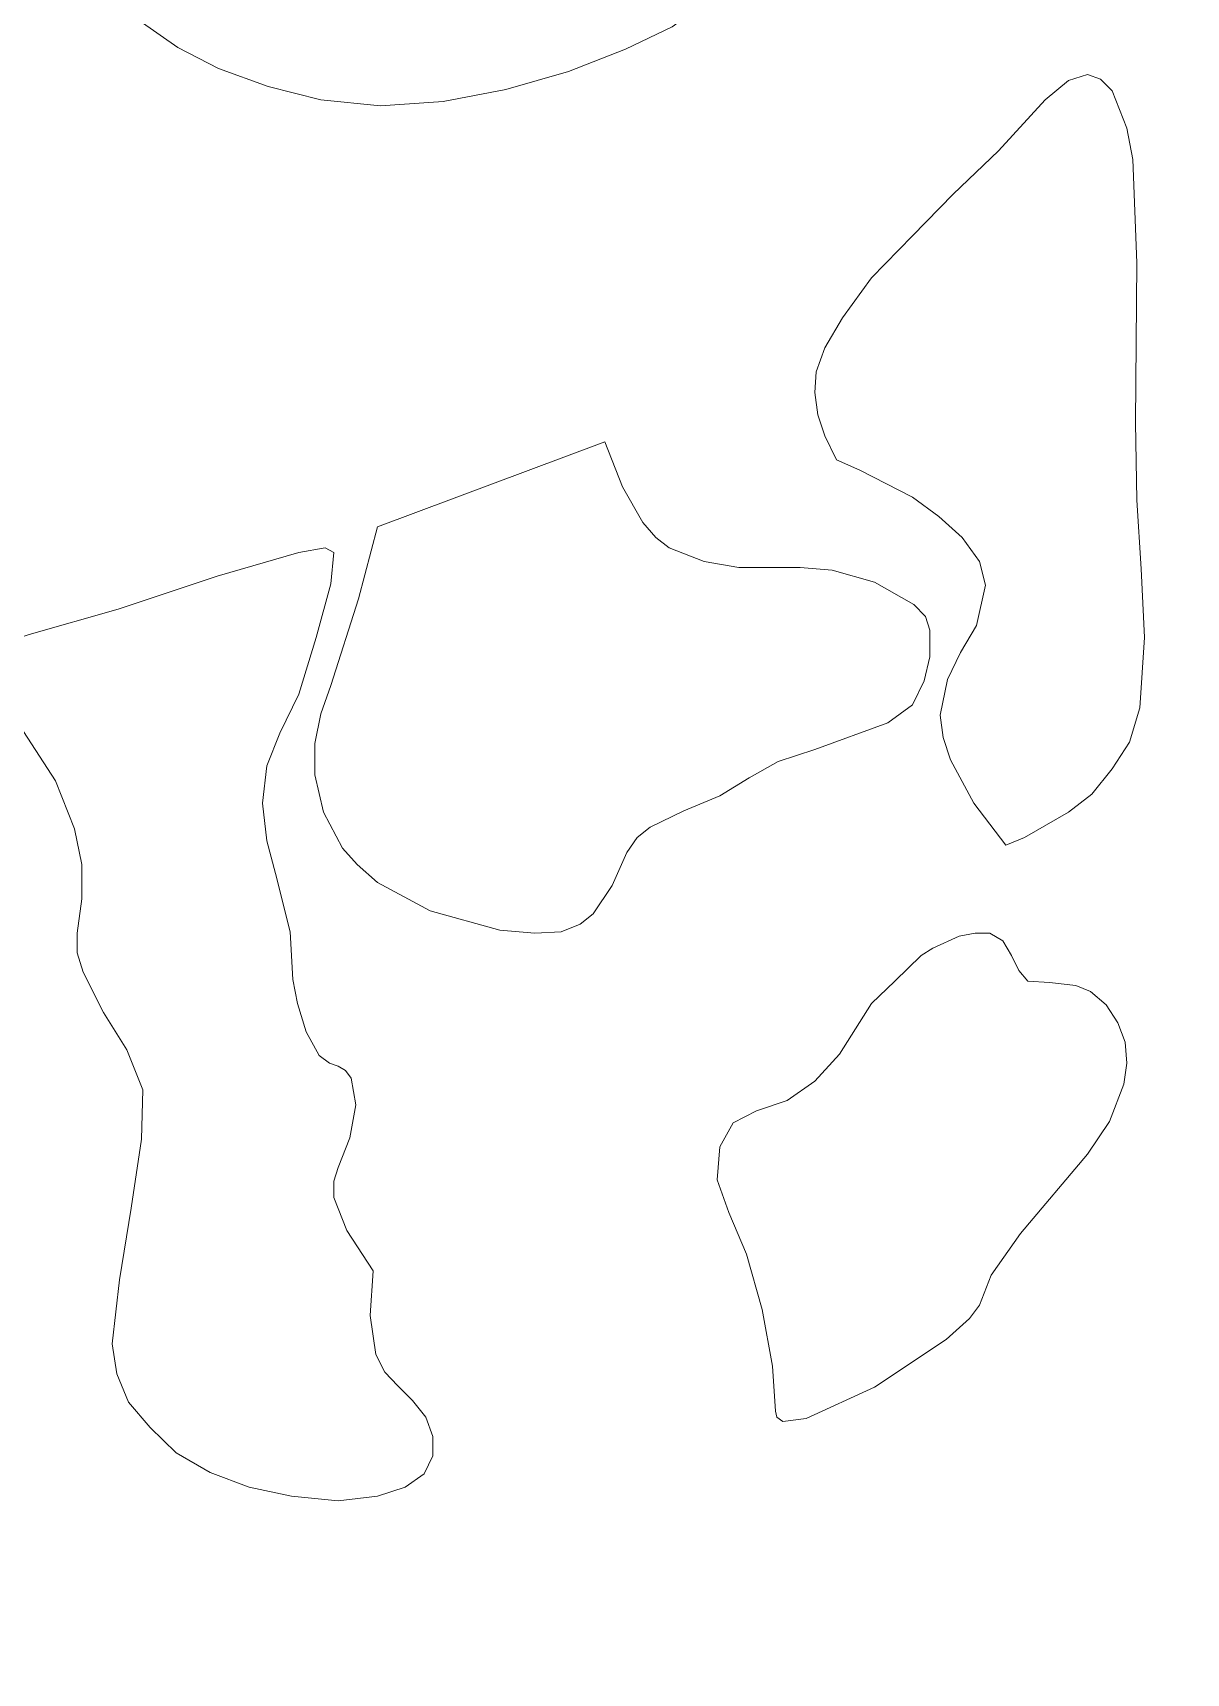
# Model space of a CAD drawing. Header units: centimetres. Extents: x 14.6 to 27.5, y -9.5 to 9.4.
# Drawn here: x 17.234 to 19.069, y -4.777 to -2.167 of the extents above; entities that cross this region are included whole.
import ezdxf

# ---------------------------------------------------------------- set-up
doc = ezdxf.new("R2010")
doc.units = ezdxf.units.CM
doc.header["$MEASUREMENT"] = 0
doc.layers.add('layer 1', color=7, linetype='Continuous')

msp = doc.modelspace()

# ---------------------------------------------------------------- linework, layer by layer
at = {"layer": 'layer 1', "color": 7, "lineweight": 9}
for points, knots in [([(20.90325, -9.49904), (20.90325, -9.49904), (14.60139, -9.50001), (14.60139, -9.50001), (14.60139, -9.50001), (14.60139, -9.50001), (14.60139, 9.40559), (14.60139, 9.40559), (14.60139, 9.40559), (14.60139, 9.40559), (20.90325, 9.40559), (20.90325, 9.40559), (20.90325, 9.40559), (20.90325, 9.40559), (20.90325, -9.49904), (20.90325, -9.49904)], [0, 0, 0, 0, 0.2, 0.2, 0.2, 0.2, 0.4, 0.4, 0.4, 0.4, 0.6, 0.6, 0.6, 0.6, 1, 1, 1, 1]), ([(17.33745, -2.09525), (17.33745, -2.09525), (17.36966, -2.12372), (17.36966, -2.12372), (17.36966, -2.12372), (17.36966, -2.12372), (17.46488, -2.19016), (17.46488, -2.19016), (17.46488, -2.19016), (17.46488, -2.19016), (17.52965, -2.22348), (17.52965, -2.22348), (17.52965, -2.22348), (17.52965, -2.22348), (17.60843, -2.25195), (17.60843, -2.25195), (17.60843, -2.25195), (17.60843, -2.25195), (17.6921, -2.27346), (17.6921, -2.27346), (17.6921, -2.27346), (17.6921, -2.27346), (17.78698, -2.28295), (17.78698, -2.28295), (17.78698, -2.28295), (17.78698, -2.28295), (17.88676, -2.27578), (17.88676, -2.27578), (17.88676, -2.27578), (17.88676, -2.27578), (17.98654, -2.2568), (17.98654, -2.2568), (17.98654, -2.2568), (17.98654, -2.2568), (18.08632, -2.22832), (18.08632, -2.22832), (18.08632, -2.22832), (18.08632, -2.22832), (18.17664, -2.19268), (18.17664, -2.19268), (18.17664, -2.19268), (18.17664, -2.19268), (18.25086, -2.15704), (18.25086, -2.15704), (18.25086, -2.15704), (18.25086, -2.15704), (18.30653, -2.11656), (18.30653, -2.11656), (18.30653, -2.11656), (18.30653, -2.11656), (18.33664, -2.08091), (18.33664, -2.08091), (18.33664, -2.08091), (18.33664, -2.08091), (18.34119, -2.06658), (18.34119, -2.06658), (18.34119, -2.06658), (18.34119, -2.06658), (18.33909, -2.05244), (18.33909, -2.05244), (18.33909, -2.05244), (18.33909, -2.05244), (18.30863, -2.01447), (18.30863, -2.01447), (18.30863, -2.01447), (18.30863, -2.01447), (18.27642, -1.98348), (18.27642, -1.98348), (18.27642, -1.98348), (18.27642, -1.98348), (18.24631, -1.95268), (18.24631, -1.95268), (18.24631, -1.95268), (18.24631, -1.95268), (18.22076, -1.89786), (18.22076, -1.89786), (18.22076, -1.89786), (18.22076, -1.89786), (18.2043, -1.87171), (18.2043, -1.87171), (18.2043, -1.87171), (18.2043, -1.87171), (18.18119, -1.8599), (18.18119, -1.8599), (18.18119, -1.8599), (18.18119, -1.8599), (18.15564, -1.85757), (18.15564, -1.85757), (18.15564, -1.85757), (18.15564, -1.85757), (18.12553, -1.86474), (18.12553, -1.86474), (18.12553, -1.86474), (18.12553, -1.86474), (18.07686, -1.88605), (18.07686, -1.88605), (18.07686, -1.88605), (18.07686, -1.88605), (18.05376, -1.89786), (18.05376, -1.89786), (18.05376, -1.89786), (18.05376, -1.89786), (18.03765, -1.89321), (18.03765, -1.89321), (18.03765, -1.89321), (18.03765, -1.89321), (18.00509, -1.87171), (18.00509, -1.87171), (18.00509, -1.87171), (18.00509, -1.87171), (17.98654, -1.84808), (17.98654, -1.84808), (17.98654, -1.84808), (17.98654, -1.84808), (17.97253, -1.81961), (17.97253, -1.81961), (17.97253, -1.81961), (17.97253, -1.81961), (17.96798, -1.77912), (17.96798, -1.77912), (17.96798, -1.77912), (17.96798, -1.77912), (17.97043, -1.72915), (17.97043, -1.72915), (17.97043, -1.72915), (17.97043, -1.72915), (17.97253, -1.67685), (17.97253, -1.67685), (17.97253, -1.67685), (17.97253, -1.67685), (17.96343, -1.64605), (17.96343, -1.64605), (17.96343, -1.64605), (17.96343, -1.64605), (17.94698, -1.62474), (17.94698, -1.62474), (17.94698, -1.62474), (17.94698, -1.62474), (17.92632, -1.6104), (17.92632, -1.6104), (17.92632, -1.6104), (17.92632, -1.6104), (17.87976, -1.59375), (17.87976, -1.59375), (17.87976, -1.59375), (17.87976, -1.59375), (17.86365, -1.58425), (17.86365, -1.58425), (17.86365, -1.58425), (17.86365, -1.58425), (17.85665, -1.56527), (17.85665, -1.56527), (17.85665, -1.56527), (17.85665, -1.56527), (17.84965, -1.54629), (17.84965, -1.54629), (17.84965, -1.54629), (17.84965, -1.54629), (17.83809, -1.5368), (17.83809, -1.5368), (17.83809, -1.5368), (17.83809, -1.5368), (17.80798, -1.53195), (17.80798, -1.53195), (17.80798, -1.53195), (17.80798, -1.53195), (17.73831, -1.54629), (17.73831, -1.54629), (17.73831, -1.54629), (17.73831, -1.54629), (17.68755, -1.56295), (17.68755, -1.56295), (17.68755, -1.56295), (17.68755, -1.56295), (17.61788, -1.59142), (17.61788, -1.59142), (17.61788, -1.59142), (17.61788, -1.59142), (17.52755, -1.63423), (17.52755, -1.63423), (17.52755, -1.63423), (17.52755, -1.63423), (17.509, -1.71965), (17.509, -1.71965), (17.509, -1.71965), (17.509, -1.71965), (17.49499, -1.79094), (17.49499, -1.79094), (17.49499, -1.79094), (17.49499, -1.79094), (17.48799, -1.85757), (17.48799, -1.85757), (17.48799, -1.85757), (17.48799, -1.85757), (17.48099, -1.87888), (17.48099, -1.87888), (17.48099, -1.87888), (17.48099, -1.87888), (17.46243, -1.89321), (17.46243, -1.89321), (17.46243, -1.89321), (17.46243, -1.89321), (17.40467, -1.9122), (17.40467, -1.9122), (17.40467, -1.9122), (17.40467, -1.9122), (17.34655, -1.92653), (17.34655, -1.92653), (17.34655, -1.92653), (17.34655, -1.92653), (17.32799, -1.93602), (17.32799, -1.93602), (17.32799, -1.93602), (17.32799, -1.93602), (17.32099, -1.95016), (17.32099, -1.95016), (17.32099, -1.95016), (17.32099, -1.95016), (17.33044, -2.0381), (17.33044, -2.0381), (17.33044, -2.0381), (17.33044, -2.0381), (17.33745, -2.09525), (17.33745, -2.09525)], [0, 0, 0, 0, 0.0175439, 0.0175439, 0.0175439, 0.0175439, 0.0350877, 0.0350877, 0.0350877, 0.0350877, 0.0526316, 0.0526316, 0.0526316, 0.0526316, 0.0701754, 0.0701754, 0.0701754, 0.0701754, 0.0877193, 0.0877193, 0.0877193, 0.0877193, 0.1052632, 0.1052632, 0.1052632, 0.1052632, 0.122807, 0.122807, 0.122807, 0.122807, 0.1403509, 0.1403509, 0.1403509, 0.1403509, 0.1578947, 0.1578947, 0.1578947, 0.1578947, 0.1754386, 0.1754386, 0.1754386, 0.1754386, 0.1929825, 0.1929825, 0.1929825, 0.1929825, 0.2105263, 0.2105263, 0.2105263, 0.2105263, 0.2280702, 0.2280702, 0.2280702, 0.2280702, 0.245614, 0.245614, 0.245614, 0.245614, 0.2631579, 0.2631579, 0.2631579, 0.2631579, 0.2807018, 0.2807018, 0.2807018, 0.2807018, 0.2982456, 0.2982456, 0.2982456, 0.2982456, 0.3157895, 0.3157895, 0.3157895, 0.3157895, 0.3333333, 0.3333333, 0.3333333, 0.3333333, 0.3508772, 0.3508772, 0.3508772, 0.3508772, 0.3684211, 0.3684211, 0.3684211, 0.3684211, 0.3859649, 0.3859649, 0.3859649, 0.3859649, 0.4035088, 0.4035088, 0.4035088, 0.4035088, 0.4210526, 0.4210526, 0.4210526, 0.4210526, 0.4385965, 0.4385965, 0.4385965, 0.4385965, 0.4561404, 0.4561404, 0.4561404, 0.4561404, 0.4736842, 0.4736842, 0.4736842, 0.4736842, 0.4912281, 0.4912281, 0.4912281, 0.4912281, 0.5087719, 0.5087719, 0.5087719, 0.5087719, 0.5263158, 0.5263158, 0.5263158, 0.5263158, 0.5438596, 0.5438596, 0.5438596, 0.5438596, 0.5614035, 0.5614035, 0.5614035, 0.5614035, 0.5789474, 0.5789474, 0.5789474, 0.5789474, 0.5964912, 0.5964912, 0.5964912, 0.5964912, 0.6140351, 0.6140351, 0.6140351, 0.6140351, 0.6315789, 0.6315789, 0.6315789, 0.6315789, 0.6491228, 0.6491228, 0.6491228, 0.6491228, 0.6666667, 0.6666667, 0.6666667, 0.6666667, 0.6842105, 0.6842105, 0.6842105, 0.6842105, 0.7017544, 0.7017544, 0.7017544, 0.7017544, 0.7192982, 0.7192982, 0.7192982, 0.7192982, 0.7368421, 0.7368421, 0.7368421, 0.7368421, 0.754386, 0.754386, 0.754386, 0.754386, 0.7719298, 0.7719298, 0.7719298, 0.7719298, 0.7894737, 0.7894737, 0.7894737, 0.7894737, 0.8070175, 0.8070175, 0.8070175, 0.8070175, 0.8245614, 0.8245614, 0.8245614, 0.8245614, 0.8421053, 0.8421053, 0.8421053, 0.8421053, 0.8596491, 0.8596491, 0.8596491, 0.8596491, 0.877193, 0.877193, 0.877193, 0.877193, 0.8947368, 0.8947368, 0.8947368, 0.8947368, 0.9122807, 0.9122807, 0.9122807, 0.9122807, 0.9298246, 0.9298246, 0.9298246, 0.9298246, 0.9473684, 0.9473684, 0.9473684, 0.9473684, 0.9649123, 0.9649123, 0.9649123, 0.9649123, 1, 1, 1, 1]), ([(18.51274, -2.84605), (18.51274, -2.84605), (18.54985, -2.86271), (18.54985, -2.86271), (18.54985, -2.86271), (18.54985, -2.86271), (18.63353, -2.90552), (18.63353, -2.90552), (18.63353, -2.90552), (18.63353, -2.90552), (18.67519, -2.93651), (18.67519, -2.93651), (18.67519, -2.93651), (18.67519, -2.93651), (18.7123, -2.96963), (18.7123, -2.96963), (18.7123, -2.96963), (18.7123, -2.96963), (18.73996, -3.00779), (18.73996, -3.00779), (18.73996, -3.00779), (18.73996, -3.00779), (18.74941, -3.04576), (18.74941, -3.04576), (18.74941, -3.04576), (18.74941, -3.04576), (18.73541, -3.10987), (18.73541, -3.10987), (18.73541, -3.10987), (18.73541, -3.10987), (18.70985, -3.15268), (18.70985, -3.15268), (18.70985, -3.15268), (18.70985, -3.15268), (18.68919, -3.19549), (18.68919, -3.19549), (18.68919, -3.19549), (18.68919, -3.19549), (18.67729, -3.25244), (18.67729, -3.25244), (18.67729, -3.25244), (18.67729, -3.25244), (18.68219, -3.28808), (18.68219, -3.28808), (18.68219, -3.28808), (18.68219, -3.28808), (18.69375, -3.32372), (18.69375, -3.32372), (18.69375, -3.32372), (18.69375, -3.32372), (18.73086, -3.39268), (18.73086, -3.39268), (18.73086, -3.39268), (18.73086, -3.39268), (18.78162, -3.45932), (18.78162, -3.45932), (18.78162, -3.45932), (18.78162, -3.45932), (18.81173, -3.44731), (18.81173, -3.44731), (18.81173, -3.44731), (18.81173, -3.44731), (18.8814, -3.40702), (18.8814, -3.40702), (18.8814, -3.40702), (18.8814, -3.40702), (18.91851, -3.37835), (18.91851, -3.37835), (18.91851, -3.37835), (18.91851, -3.37835), (18.95107, -3.33806), (18.95107, -3.33806), (18.95107, -3.33806), (18.95107, -3.33806), (18.97873, -3.29525), (18.97873, -3.29525), (18.97873, -3.29525), (18.97873, -3.29525), (18.99518, -3.24062), (18.99518, -3.24062), (18.99518, -3.24062), (18.99518, -3.24062), (19.00219, -3.12886), (19.00219, -3.12886), (19.00219, -3.12886), (19.00219, -3.12886), (18.99728, -3.01961), (18.99728, -3.01961), (18.99728, -3.01961), (18.99728, -3.01961), (18.99028, -2.91036), (18.99028, -2.91036), (18.99028, -2.91036), (18.99028, -2.91036), (18.98818, -2.78677), (18.98818, -2.78677), (18.98818, -2.78677), (18.98818, -2.78677), (18.99028, -2.53244), (18.99028, -2.53244), (18.99028, -2.53244), (18.99028, -2.53244), (18.98363, -2.36837), (18.98363, -2.36837), (18.98363, -2.36837), (18.98363, -2.36837), (18.97418, -2.31859), (18.97418, -2.31859), (18.97418, -2.31859), (18.97418, -2.31859), (18.95107, -2.25912), (18.95107, -2.25912), (18.95107, -2.25912), (18.95107, -2.25912), (18.93252, -2.24014), (18.93252, -2.24014), (18.93252, -2.24014), (18.93252, -2.24014), (18.91151, -2.23297), (18.91151, -2.23297), (18.91151, -2.23297), (18.91151, -2.23297), (18.8814, -2.24246), (18.8814, -2.24246), (18.8814, -2.24246), (18.8814, -2.24246), (18.84429, -2.27346), (18.84429, -2.27346), (18.84429, -2.27346), (18.84429, -2.27346), (18.77007, -2.35423), (18.77007, -2.35423), (18.77007, -2.35423), (18.77007, -2.35423), (18.6983, -2.42319), (18.6983, -2.42319), (18.6983, -2.42319), (18.6983, -2.42319), (18.63353, -2.48963), (18.63353, -2.48963), (18.63353, -2.48963), (18.63353, -2.48963), (18.56841, -2.55627), (18.56841, -2.55627), (18.56841, -2.55627), (18.56841, -2.55627), (18.52219, -2.62038), (18.52219, -2.62038), (18.52219, -2.62038), (18.52219, -2.62038), (18.49419, -2.66784), (18.49419, -2.66784), (18.49419, -2.66784), (18.49419, -2.66784), (18.48018, -2.706), (18.48018, -2.706), (18.48018, -2.706), (18.48018, -2.706), (18.47808, -2.73912), (18.47808, -2.73912), (18.47808, -2.73912), (18.47808, -2.73912), (18.48263, -2.77476), (18.48263, -2.77476), (18.48263, -2.77476), (18.48263, -2.77476), (18.49419, -2.80808), (18.49419, -2.80808), (18.49419, -2.80808), (18.49419, -2.80808), (18.51274, -2.84605), (18.51274, -2.84605)], [0, 0, 0, 0, 0.0227273, 0.0227273, 0.0227273, 0.0227273, 0.0454545, 0.0454545, 0.0454545, 0.0454545, 0.0681818, 0.0681818, 0.0681818, 0.0681818, 0.0909091, 0.0909091, 0.0909091, 0.0909091, 0.1136364, 0.1136364, 0.1136364, 0.1136364, 0.1363636, 0.1363636, 0.1363636, 0.1363636, 0.1590909, 0.1590909, 0.1590909, 0.1590909, 0.1818182, 0.1818182, 0.1818182, 0.1818182, 0.2045455, 0.2045455, 0.2045455, 0.2045455, 0.2272727, 0.2272727, 0.2272727, 0.2272727, 0.25, 0.25, 0.25, 0.25, 0.2727273, 0.2727273, 0.2727273, 0.2727273, 0.2954545, 0.2954545, 0.2954545, 0.2954545, 0.3181818, 0.3181818, 0.3181818, 0.3181818, 0.3409091, 0.3409091, 0.3409091, 0.3409091, 0.3636364, 0.3636364, 0.3636364, 0.3636364, 0.3863636, 0.3863636, 0.3863636, 0.3863636, 0.4090909, 0.4090909, 0.4090909, 0.4090909, 0.4318182, 0.4318182, 0.4318182, 0.4318182, 0.4545455, 0.4545455, 0.4545455, 0.4545455, 0.4772727, 0.4772727, 0.4772727, 0.4772727, 0.5, 0.5, 0.5, 0.5, 0.5227273, 0.5227273, 0.5227273, 0.5227273, 0.5454545, 0.5454545, 0.5454545, 0.5454545, 0.5681818, 0.5681818, 0.5681818, 0.5681818, 0.5909091, 0.5909091, 0.5909091, 0.5909091, 0.6136364, 0.6136364, 0.6136364, 0.6136364, 0.6363636, 0.6363636, 0.6363636, 0.6363636, 0.6590909, 0.6590909, 0.6590909, 0.6590909, 0.6818182, 0.6818182, 0.6818182, 0.6818182, 0.7045455, 0.7045455, 0.7045455, 0.7045455, 0.7272727, 0.7272727, 0.7272727, 0.7272727, 0.75, 0.75, 0.75, 0.75, 0.7727273, 0.7727273, 0.7727273, 0.7727273, 0.7954545, 0.7954545, 0.7954545, 0.7954545, 0.8181818, 0.8181818, 0.8181818, 0.8181818, 0.8409091, 0.8409091, 0.8409091, 0.8409091, 0.8636364, 0.8636364, 0.8636364, 0.8636364, 0.8863636, 0.8863636, 0.8863636, 0.8863636, 0.9090909, 0.9090909, 0.9090909, 0.9090909, 0.9318182, 0.9318182, 0.9318182, 0.9318182, 0.9545455, 0.9545455, 0.9545455, 0.9545455, 1, 1, 1, 1]), ([(17.78243, -2.95297), (17.78243, -2.95297), (18.14408, -2.81757), (18.14408, -2.81757), (18.14408, -2.81757), (18.14408, -2.81757), (18.17209, -2.88886), (18.17209, -2.88886), (18.17209, -2.88886), (18.17209, -2.88886), (18.2043, -2.946), (18.2043, -2.946), (18.2043, -2.946), (18.2043, -2.946), (18.22531, -2.96963), (18.22531, -2.96963), (18.22531, -2.96963), (18.22531, -2.96963), (18.24631, -2.98629), (18.24631, -2.98629), (18.24631, -2.98629), (18.24631, -2.98629), (18.30198, -3.00779), (18.30198, -3.00779), (18.30198, -3.00779), (18.30198, -3.00779), (18.3573, -3.01728), (18.3573, -3.01728), (18.3573, -3.01728), (18.3573, -3.01728), (18.45497, -3.01728), (18.45497, -3.01728), (18.45497, -3.01728), (18.45497, -3.01728), (18.50574, -3.02193), (18.50574, -3.02193), (18.50574, -3.02193), (18.50574, -3.02193), (18.57296, -3.04091), (18.57296, -3.04091), (18.57296, -3.04091), (18.57296, -3.04091), (18.63563, -3.07656), (18.63563, -3.07656), (18.63563, -3.07656), (18.63563, -3.07656), (18.65418, -3.09554), (18.65418, -3.09554), (18.65418, -3.09554), (18.65418, -3.09554), (18.66119, -3.11704), (18.66119, -3.11704), (18.66119, -3.11704), (18.66119, -3.11704), (18.66119, -3.15985), (18.66119, -3.15985), (18.66119, -3.15985), (18.66119, -3.15985), (18.65208, -3.19782), (18.65208, -3.19782), (18.65208, -3.19782), (18.65208, -3.19782), (18.63353, -3.23578), (18.63353, -3.23578), (18.63353, -3.23578), (18.63353, -3.23578), (18.59397, -3.26445), (18.59397, -3.26445), (18.59397, -3.26445), (18.59397, -3.26445), (18.47808, -3.30707), (18.47808, -3.30707), (18.47808, -3.30707), (18.47808, -3.30707), (18.41996, -3.32605), (18.41996, -3.32605), (18.41996, -3.32605), (18.41996, -3.32605), (18.37375, -3.3522), (18.37375, -3.3522), (18.37375, -3.3522), (18.37375, -3.3522), (18.32719, -3.38087), (18.32719, -3.38087), (18.32719, -3.38087), (18.32719, -3.38087), (18.26942, -3.4045), (18.26942, -3.4045), (18.26942, -3.4045), (18.26942, -3.4045), (18.2162, -3.43065), (18.2162, -3.43065), (18.2162, -3.43065), (18.2162, -3.43065), (18.1952, -3.44731), (18.1952, -3.44731), (18.1952, -3.44731), (18.1952, -3.44731), (18.17909, -3.47113), (18.17909, -3.47113), (18.17909, -3.47113), (18.17909, -3.47113), (18.15564, -3.52343), (18.15564, -3.52343), (18.15564, -3.52343), (18.15564, -3.52343), (18.12553, -3.56857), (18.12553, -3.56857), (18.12553, -3.56857), (18.12553, -3.56857), (18.10487, -3.58523), (18.10487, -3.58523), (18.10487, -3.58523), (18.10487, -3.58523), (18.07476, -3.59704), (18.07476, -3.59704), (18.07476, -3.59704), (18.07476, -3.59704), (18.03275, -3.59937), (18.03275, -3.59937), (18.03275, -3.59937), (18.03275, -3.59937), (17.97708, -3.59472), (17.97708, -3.59472), (17.97708, -3.59472), (17.97708, -3.59472), (17.8661, -3.56372), (17.8661, -3.56372), (17.8661, -3.56372), (17.8661, -3.56372), (17.78243, -3.51859), (17.78243, -3.51859), (17.78243, -3.51859), (17.78243, -3.51859), (17.74987, -3.49012), (17.74987, -3.49012), (17.74987, -3.49012), (17.74987, -3.49012), (17.72676, -3.46397), (17.72676, -3.46397), (17.72676, -3.46397), (17.72676, -3.46397), (17.69665, -3.40702), (17.69665, -3.40702), (17.69665, -3.40702), (17.69665, -3.40702), (17.68265, -3.34755), (17.68265, -3.34755), (17.68265, -3.34755), (17.68265, -3.34755), (17.68265, -3.29757), (17.68265, -3.29757), (17.68265, -3.29757), (17.68265, -3.29757), (17.6921, -3.25012), (17.6921, -3.25012), (17.6921, -3.25012), (17.6921, -3.25012), (17.70821, -3.20498), (17.70821, -3.20498), (17.70821, -3.20498), (17.70821, -3.20498), (17.75232, -3.06707), (17.75232, -3.06707), (17.75232, -3.06707), (17.75232, -3.06707), (17.78243, -2.95297), (17.78243, -2.95297)], [0, 0, 0, 0, 0.0232558, 0.0232558, 0.0232558, 0.0232558, 0.0465116, 0.0465116, 0.0465116, 0.0465116, 0.0697674, 0.0697674, 0.0697674, 0.0697674, 0.0930233, 0.0930233, 0.0930233, 0.0930233, 0.1162791, 0.1162791, 0.1162791, 0.1162791, 0.1395349, 0.1395349, 0.1395349, 0.1395349, 0.1627907, 0.1627907, 0.1627907, 0.1627907, 0.1860465, 0.1860465, 0.1860465, 0.1860465, 0.2093023, 0.2093023, 0.2093023, 0.2093023, 0.2325581, 0.2325581, 0.2325581, 0.2325581, 0.255814, 0.255814, 0.255814, 0.255814, 0.2790698, 0.2790698, 0.2790698, 0.2790698, 0.3023256, 0.3023256, 0.3023256, 0.3023256, 0.3255814, 0.3255814, 0.3255814, 0.3255814, 0.3488372, 0.3488372, 0.3488372, 0.3488372, 0.372093, 0.372093, 0.372093, 0.372093, 0.3953488, 0.3953488, 0.3953488, 0.3953488, 0.4186047, 0.4186047, 0.4186047, 0.4186047, 0.4418605, 0.4418605, 0.4418605, 0.4418605, 0.4651163, 0.4651163, 0.4651163, 0.4651163, 0.4883721, 0.4883721, 0.4883721, 0.4883721, 0.5116279, 0.5116279, 0.5116279, 0.5116279, 0.5348837, 0.5348837, 0.5348837, 0.5348837, 0.5581395, 0.5581395, 0.5581395, 0.5581395, 0.5813953, 0.5813953, 0.5813953, 0.5813953, 0.6046512, 0.6046512, 0.6046512, 0.6046512, 0.627907, 0.627907, 0.627907, 0.627907, 0.6511628, 0.6511628, 0.6511628, 0.6511628, 0.6744186, 0.6744186, 0.6744186, 0.6744186, 0.6976744, 0.6976744, 0.6976744, 0.6976744, 0.7209302, 0.7209302, 0.7209302, 0.7209302, 0.744186, 0.744186, 0.744186, 0.744186, 0.7674419, 0.7674419, 0.7674419, 0.7674419, 0.7906977, 0.7906977, 0.7906977, 0.7906977, 0.8139535, 0.8139535, 0.8139535, 0.8139535, 0.8372093, 0.8372093, 0.8372093, 0.8372093, 0.8604651, 0.8604651, 0.8604651, 0.8604651, 0.8837209, 0.8837209, 0.8837209, 0.8837209, 0.9069767, 0.9069767, 0.9069767, 0.9069767, 0.9302326, 0.9302326, 0.9302326, 0.9302326, 0.9534884, 0.9534884, 0.9534884, 0.9534884, 1, 1, 1, 1]), ([(17.71276, -2.99346), (17.71276, -2.99346), (17.70821, -3.04343), (17.70821, -3.04343), (17.70821, -3.04343), (17.70821, -3.04343), (17.6851, -3.12886), (17.6851, -3.12886), (17.6851, -3.12886), (17.6851, -3.12886), (17.65709, -3.21912), (17.65709, -3.21912), (17.65709, -3.21912), (17.65709, -3.21912), (17.62698, -3.28092), (17.62698, -3.28092), (17.62698, -3.28092), (17.62698, -3.28092), (17.60633, -3.33322), (17.60633, -3.33322), (17.60633, -3.33322), (17.60633, -3.33322), (17.59932, -3.39268), (17.59932, -3.39268), (17.59932, -3.39268), (17.59932, -3.39268), (17.60633, -3.45215), (17.60633, -3.45215), (17.60633, -3.45215), (17.60633, -3.45215), (17.62033, -3.50445), (17.62033, -3.50445), (17.62033, -3.50445), (17.62033, -3.50445), (17.64344, -3.59704), (17.64344, -3.59704), (17.64344, -3.59704), (17.64344, -3.59704), (17.64799, -3.67317), (17.64799, -3.67317), (17.64799, -3.67317), (17.64799, -3.67317), (17.65499, -3.71113), (17.65499, -3.71113), (17.65499, -3.71113), (17.65499, -3.71113), (17.66899, -3.75627), (17.66899, -3.75627), (17.66899, -3.75627), (17.66899, -3.75627), (17.68965, -3.79423), (17.68965, -3.79423), (17.68965, -3.79423), (17.68965, -3.79423), (17.7061, -3.80624), (17.7061, -3.80624), (17.7061, -3.80624), (17.7061, -3.80624), (17.71976, -3.81089), (17.71976, -3.81089), (17.71976, -3.81089), (17.71976, -3.81089), (17.73131, -3.81806), (17.73131, -3.81806), (17.73131, -3.81806), (17.73131, -3.81806), (17.74076, -3.82988), (17.74076, -3.82988), (17.74076, -3.82988), (17.74076, -3.82988), (17.74777, -3.87268), (17.74777, -3.87268), (17.74777, -3.87268), (17.74777, -3.87268), (17.73831, -3.92498), (17.73831, -3.92498), (17.73831, -3.92498), (17.73831, -3.92498), (17.71976, -3.97244), (17.71976, -3.97244), (17.71976, -3.97244), (17.71976, -3.97244), (17.71276, -3.99394), (17.71276, -3.99394), (17.71276, -3.99394), (17.71276, -3.99394), (17.71276, -4.02009), (17.71276, -4.02009), (17.71276, -4.02009), (17.71276, -4.02009), (17.73376, -4.07239), (17.73376, -4.07239), (17.73376, -4.07239), (17.73376, -4.07239), (17.77542, -4.13651), (17.77542, -4.13651), (17.77542, -4.13651), (17.77542, -4.13651), (17.77087, -4.20779), (17.77087, -4.20779), (17.77087, -4.20779), (17.77087, -4.20779), (17.77998, -4.26959), (17.77998, -4.26959), (17.77998, -4.26959), (17.77998, -4.26959), (17.79398, -4.29806), (17.79398, -4.29806), (17.79398, -4.29806), (17.79398, -4.29806), (17.81499, -4.31956), (17.81499, -4.31956), (17.81499, -4.31956), (17.81499, -4.31956), (17.83809, -4.34319), (17.83809, -4.34319), (17.83809, -4.34319), (17.83809, -4.34319), (17.8591, -4.36934), (17.8591, -4.36934), (17.8591, -4.36934), (17.8591, -4.36934), (17.87065, -4.40034), (17.87065, -4.40034), (17.87065, -4.40034), (17.87065, -4.40034), (17.87065, -4.43114), (17.87065, -4.43114), (17.87065, -4.43114), (17.87065, -4.43114), (17.85665, -4.45961), (17.85665, -4.45961), (17.85665, -4.45961), (17.85665, -4.45961), (17.82654, -4.48111), (17.82654, -4.48111), (17.82654, -4.48111), (17.82654, -4.48111), (17.78243, -4.49525), (17.78243, -4.49525), (17.78243, -4.49525), (17.78243, -4.49525), (17.71976, -4.50242), (17.71976, -4.50242), (17.71976, -4.50242), (17.71976, -4.50242), (17.64554, -4.49525), (17.64554, -4.49525), (17.64554, -4.49525), (17.64554, -4.49525), (17.57832, -4.48111), (17.57832, -4.48111), (17.57832, -4.48111), (17.57832, -4.48111), (17.516, -4.45729), (17.516, -4.45729), (17.516, -4.45729), (17.516, -4.45729), (17.46243, -4.42649), (17.46243, -4.42649), (17.46243, -4.42649), (17.46243, -4.42649), (17.42077, -4.386), (17.42077, -4.386), (17.42077, -4.386), (17.42077, -4.386), (17.38611, -4.34571), (17.38611, -4.34571), (17.38611, -4.34571), (17.38611, -4.34571), (17.36755, -4.30038), (17.36755, -4.30038), (17.36755, -4.30038), (17.36755, -4.30038), (17.36055, -4.25293), (17.36055, -4.25293), (17.36055, -4.25293), (17.36055, -4.25293), (17.37211, -4.15084), (17.37211, -4.15084), (17.37211, -4.15084), (17.37211, -4.15084), (17.39066, -4.03675), (17.39066, -4.03675), (17.39066, -4.03675), (17.39066, -4.03675), (17.40677, -3.92731), (17.40677, -3.92731), (17.40677, -3.92731), (17.40677, -3.92731), (17.40922, -3.84886), (17.40922, -3.84886), (17.40922, -3.84886), (17.40922, -3.84886), (17.38366, -3.78474), (17.38366, -3.78474), (17.38366, -3.78474), (17.38366, -3.78474), (17.34655, -3.72547), (17.34655, -3.72547), (17.34655, -3.72547), (17.34655, -3.72547), (17.31399, -3.66116), (17.31399, -3.66116), (17.31399, -3.66116), (17.31399, -3.66116), (17.30489, -3.63036), (17.30489, -3.63036), (17.30489, -3.63036), (17.30489, -3.63036), (17.30489, -3.59937), (17.30489, -3.59937), (17.30489, -3.59937), (17.30489, -3.59937), (17.31189, -3.54474), (17.31189, -3.54474), (17.31189, -3.54474), (17.31189, -3.54474), (17.31189, -3.49012), (17.31189, -3.49012), (17.31189, -3.49012), (17.31189, -3.49012), (17.30033, -3.43317), (17.30033, -3.43317), (17.30033, -3.43317), (17.30033, -3.43317), (17.27023, -3.35704), (17.27023, -3.35704), (17.27023, -3.35704), (17.27023, -3.35704), (17.21911, -3.27859), (17.21911, -3.27859), (17.21911, -3.27859), (17.21911, -3.27859), (17.17255, -3.21215), (17.17255, -3.21215), (17.17255, -3.21215), (17.17255, -3.21215), (17.16099, -3.18348), (17.16099, -3.18348), (17.16099, -3.18348), (17.16099, -3.18348), (17.16344, -3.15733), (17.16344, -3.15733), (17.16344, -3.15733), (17.16344, -3.15733), (17.1841, -3.13835), (17.1841, -3.13835), (17.1841, -3.13835), (17.1841, -3.13835), (17.22821, -3.12421), (17.22821, -3.12421), (17.22821, -3.12421), (17.22821, -3.12421), (17.36966, -3.08372), (17.36966, -3.08372), (17.36966, -3.08372), (17.36966, -3.08372), (17.52755, -3.03142), (17.52755, -3.03142), (17.52755, -3.03142), (17.52755, -3.03142), (17.65709, -2.99346), (17.65709, -2.99346), (17.65709, -2.99346), (17.65709, -2.99346), (17.6991, -2.98629), (17.6991, -2.98629), (17.6991, -2.98629), (17.6991, -2.98629), (17.71276, -2.99346), (17.71276, -2.99346)], [0, 0, 0, 0, 0.0144928, 0.0144928, 0.0144928, 0.0144928, 0.0289855, 0.0289855, 0.0289855, 0.0289855, 0.0434783, 0.0434783, 0.0434783, 0.0434783, 0.057971, 0.057971, 0.057971, 0.057971, 0.0724638, 0.0724638, 0.0724638, 0.0724638, 0.0869565, 0.0869565, 0.0869565, 0.0869565, 0.1014493, 0.1014493, 0.1014493, 0.1014493, 0.115942, 0.115942, 0.115942, 0.115942, 0.1304348, 0.1304348, 0.1304348, 0.1304348, 0.1449275, 0.1449275, 0.1449275, 0.1449275, 0.1594203, 0.1594203, 0.1594203, 0.1594203, 0.173913, 0.173913, 0.173913, 0.173913, 0.1884058, 0.1884058, 0.1884058, 0.1884058, 0.2028986, 0.2028986, 0.2028986, 0.2028986, 0.2173913, 0.2173913, 0.2173913, 0.2173913, 0.2318841, 0.2318841, 0.2318841, 0.2318841, 0.2463768, 0.2463768, 0.2463768, 0.2463768, 0.2608696, 0.2608696, 0.2608696, 0.2608696, 0.2753623, 0.2753623, 0.2753623, 0.2753623, 0.2898551, 0.2898551, 0.2898551, 0.2898551, 0.3043478, 0.3043478, 0.3043478, 0.3043478, 0.3188406, 0.3188406, 0.3188406, 0.3188406, 0.3333333, 0.3333333, 0.3333333, 0.3333333, 0.3478261, 0.3478261, 0.3478261, 0.3478261, 0.3623188, 0.3623188, 0.3623188, 0.3623188, 0.3768116, 0.3768116, 0.3768116, 0.3768116, 0.3913043, 0.3913043, 0.3913043, 0.3913043, 0.4057971, 0.4057971, 0.4057971, 0.4057971, 0.4202899, 0.4202899, 0.4202899, 0.4202899, 0.4347826, 0.4347826, 0.4347826, 0.4347826, 0.4492754, 0.4492754, 0.4492754, 0.4492754, 0.4637681, 0.4637681, 0.4637681, 0.4637681, 0.4782609, 0.4782609, 0.4782609, 0.4782609, 0.4927536, 0.4927536, 0.4927536, 0.4927536, 0.5072464, 0.5072464, 0.5072464, 0.5072464, 0.5217391, 0.5217391, 0.5217391, 0.5217391, 0.5362319, 0.5362319, 0.5362319, 0.5362319, 0.5507246, 0.5507246, 0.5507246, 0.5507246, 0.5652174, 0.5652174, 0.5652174, 0.5652174, 0.5797101, 0.5797101, 0.5797101, 0.5797101, 0.5942029, 0.5942029, 0.5942029, 0.5942029, 0.6086957, 0.6086957, 0.6086957, 0.6086957, 0.6231884, 0.6231884, 0.6231884, 0.6231884, 0.6376812, 0.6376812, 0.6376812, 0.6376812, 0.6521739, 0.6521739, 0.6521739, 0.6521739, 0.6666667, 0.6666667, 0.6666667, 0.6666667, 0.6811594, 0.6811594, 0.6811594, 0.6811594, 0.6956522, 0.6956522, 0.6956522, 0.6956522, 0.7101449, 0.7101449, 0.7101449, 0.7101449, 0.7246377, 0.7246377, 0.7246377, 0.7246377, 0.7391304, 0.7391304, 0.7391304, 0.7391304, 0.7536232, 0.7536232, 0.7536232, 0.7536232, 0.7681159, 0.7681159, 0.7681159, 0.7681159, 0.7826087, 0.7826087, 0.7826087, 0.7826087, 0.7971014, 0.7971014, 0.7971014, 0.7971014, 0.8115942, 0.8115942, 0.8115942, 0.8115942, 0.826087, 0.826087, 0.826087, 0.826087, 0.8405797, 0.8405797, 0.8405797, 0.8405797, 0.8550725, 0.8550725, 0.8550725, 0.8550725, 0.8695652, 0.8695652, 0.8695652, 0.8695652, 0.884058, 0.884058, 0.884058, 0.884058, 0.8985507, 0.8985507, 0.8985507, 0.8985507, 0.9130435, 0.9130435, 0.9130435, 0.9130435, 0.9275362, 0.9275362, 0.9275362, 0.9275362, 0.942029, 0.942029, 0.942029, 0.942029, 0.9565217, 0.9565217, 0.9565217, 0.9565217, 0.9710145, 0.9710145, 0.9710145, 0.9710145, 1, 1, 1, 1]), ([(18.41541, -4.35985), (18.41541, -4.35985), (18.41786, -4.36934), (18.41786, -4.36934), (18.41786, -4.36934), (18.41786, -4.36934), (18.42697, -4.37651), (18.42697, -4.37651), (18.42697, -4.37651), (18.42697, -4.37651), (18.46408, -4.37167), (18.46408, -4.37167), (18.46408, -4.37167), (18.46408, -4.37167), (18.57296, -4.32189), (18.57296, -4.32189), (18.57296, -4.32189), (18.57296, -4.32189), (18.68674, -4.24576), (18.68674, -4.24576), (18.68674, -4.24576), (18.68674, -4.24576), (18.72385, -4.21264), (18.72385, -4.21264), (18.72385, -4.21264), (18.72385, -4.21264), (18.73996, -4.19113), (18.73996, -4.19113), (18.73996, -4.19113), (18.73996, -4.19113), (18.75851, -4.14368), (18.75851, -4.14368), (18.75851, -4.14368), (18.75851, -4.14368), (18.80508, -4.07704), (18.80508, -4.07704), (18.80508, -4.07704), (18.80508, -4.07704), (18.91151, -3.95113), (18.91151, -3.95113), (18.91151, -3.95113), (18.91151, -3.95113), (18.94652, -3.89883), (18.94652, -3.89883), (18.94652, -3.89883), (18.94652, -3.89883), (18.96963, -3.83937), (18.96963, -3.83937), (18.96963, -3.83937), (18.96963, -3.83937), (18.97418, -3.80624), (18.97418, -3.80624), (18.97418, -3.80624), (18.97418, -3.80624), (18.97173, -3.77293), (18.97173, -3.77293), (18.97173, -3.77293), (18.97173, -3.77293), (18.96017, -3.74193), (18.96017, -3.74193), (18.96017, -3.74193), (18.96017, -3.74193), (18.94162, -3.71346), (18.94162, -3.71346), (18.94162, -3.71346), (18.94162, -3.71346), (18.91641, -3.69215), (18.91641, -3.69215), (18.91641, -3.69215), (18.91641, -3.69215), (18.89295, -3.68266), (18.89295, -3.68266), (18.89295, -3.68266), (18.89295, -3.68266), (18.85129, -3.67782), (18.85129, -3.67782), (18.85129, -3.67782), (18.85129, -3.67782), (18.81663, -3.67549), (18.81663, -3.67549), (18.81663, -3.67549), (18.81663, -3.67549), (18.80263, -3.65883), (18.80263, -3.65883), (18.80263, -3.65883), (18.80263, -3.65883), (18.79107, -3.63501), (18.79107, -3.63501), (18.79107, -3.63501), (18.79107, -3.63501), (18.77707, -3.61138), (18.77707, -3.61138), (18.77707, -3.61138), (18.77707, -3.61138), (18.75641, -3.59937), (18.75641, -3.59937), (18.75641, -3.59937), (18.75641, -3.59937), (18.73296, -3.59937), (18.73296, -3.59937), (18.73296, -3.59937), (18.73296, -3.59937), (18.7074, -3.60421), (18.7074, -3.60421), (18.7074, -3.60421), (18.7074, -3.60421), (18.66574, -3.62319), (18.66574, -3.62319), (18.66574, -3.62319), (18.66574, -3.62319), (18.64718, -3.63501), (18.64718, -3.63501), (18.64718, -3.63501), (18.64718, -3.63501), (18.60552, -3.67549), (18.60552, -3.67549), (18.60552, -3.67549), (18.60552, -3.67549), (18.56841, -3.71113), (18.56841, -3.71113), (18.56841, -3.71113), (18.56841, -3.71113), (18.54285, -3.75142), (18.54285, -3.75142), (18.54285, -3.75142), (18.54285, -3.75142), (18.51729, -3.79191), (18.51729, -3.79191), (18.51729, -3.79191), (18.51729, -3.79191), (18.47808, -3.83472), (18.47808, -3.83472), (18.47808, -3.83472), (18.47808, -3.83472), (18.43397, -3.86552), (18.43397, -3.86552), (18.43397, -3.86552), (18.43397, -3.86552), (18.3853, -3.88218), (18.3853, -3.88218), (18.3853, -3.88218), (18.3853, -3.88218), (18.34819, -3.90116), (18.34819, -3.90116), (18.34819, -3.90116), (18.34819, -3.90116), (18.32719, -3.93932), (18.32719, -3.93932), (18.32719, -3.93932), (18.32719, -3.93932), (18.32264, -3.99162), (18.32264, -3.99162), (18.32264, -3.99162), (18.32264, -3.99162), (18.34119, -4.04373), (18.34119, -4.04373), (18.34119, -4.04373), (18.34119, -4.04373), (18.3692, -4.11036), (18.3692, -4.11036), (18.3692, -4.11036), (18.3692, -4.11036), (18.39441, -4.1983), (18.39441, -4.1983), (18.39441, -4.1983), (18.39441, -4.1983), (18.41086, -4.28857), (18.41086, -4.28857), (18.41086, -4.28857), (18.41086, -4.28857), (18.41541, -4.35985), (18.41541, -4.35985)], [0, 0, 0, 0, 0.0227273, 0.0227273, 0.0227273, 0.0227273, 0.0454545, 0.0454545, 0.0454545, 0.0454545, 0.0681818, 0.0681818, 0.0681818, 0.0681818, 0.0909091, 0.0909091, 0.0909091, 0.0909091, 0.1136364, 0.1136364, 0.1136364, 0.1136364, 0.1363636, 0.1363636, 0.1363636, 0.1363636, 0.1590909, 0.1590909, 0.1590909, 0.1590909, 0.1818182, 0.1818182, 0.1818182, 0.1818182, 0.2045455, 0.2045455, 0.2045455, 0.2045455, 0.2272727, 0.2272727, 0.2272727, 0.2272727, 0.25, 0.25, 0.25, 0.25, 0.2727273, 0.2727273, 0.2727273, 0.2727273, 0.2954545, 0.2954545, 0.2954545, 0.2954545, 0.3181818, 0.3181818, 0.3181818, 0.3181818, 0.3409091, 0.3409091, 0.3409091, 0.3409091, 0.3636364, 0.3636364, 0.3636364, 0.3636364, 0.3863636, 0.3863636, 0.3863636, 0.3863636, 0.4090909, 0.4090909, 0.4090909, 0.4090909, 0.4318182, 0.4318182, 0.4318182, 0.4318182, 0.4545455, 0.4545455, 0.4545455, 0.4545455, 0.4772727, 0.4772727, 0.4772727, 0.4772727, 0.5, 0.5, 0.5, 0.5, 0.5227273, 0.5227273, 0.5227273, 0.5227273, 0.5454545, 0.5454545, 0.5454545, 0.5454545, 0.5681818, 0.5681818, 0.5681818, 0.5681818, 0.5909091, 0.5909091, 0.5909091, 0.5909091, 0.6136364, 0.6136364, 0.6136364, 0.6136364, 0.6363636, 0.6363636, 0.6363636, 0.6363636, 0.6590909, 0.6590909, 0.6590909, 0.6590909, 0.6818182, 0.6818182, 0.6818182, 0.6818182, 0.7045455, 0.7045455, 0.7045455, 0.7045455, 0.7272727, 0.7272727, 0.7272727, 0.7272727, 0.75, 0.75, 0.75, 0.75, 0.7727273, 0.7727273, 0.7727273, 0.7727273, 0.7954545, 0.7954545, 0.7954545, 0.7954545, 0.8181818, 0.8181818, 0.8181818, 0.8181818, 0.8409091, 0.8409091, 0.8409091, 0.8409091, 0.8636364, 0.8636364, 0.8636364, 0.8636364, 0.8863636, 0.8863636, 0.8863636, 0.8863636, 0.9090909, 0.9090909, 0.9090909, 0.9090909, 0.9318182, 0.9318182, 0.9318182, 0.9318182, 0.9545455, 0.9545455, 0.9545455, 0.9545455, 1, 1, 1, 1])]:
    msp.add_open_spline(points, degree=3, knots=knots, dxfattribs=at)

doc.saveas('drawing.dxf')
